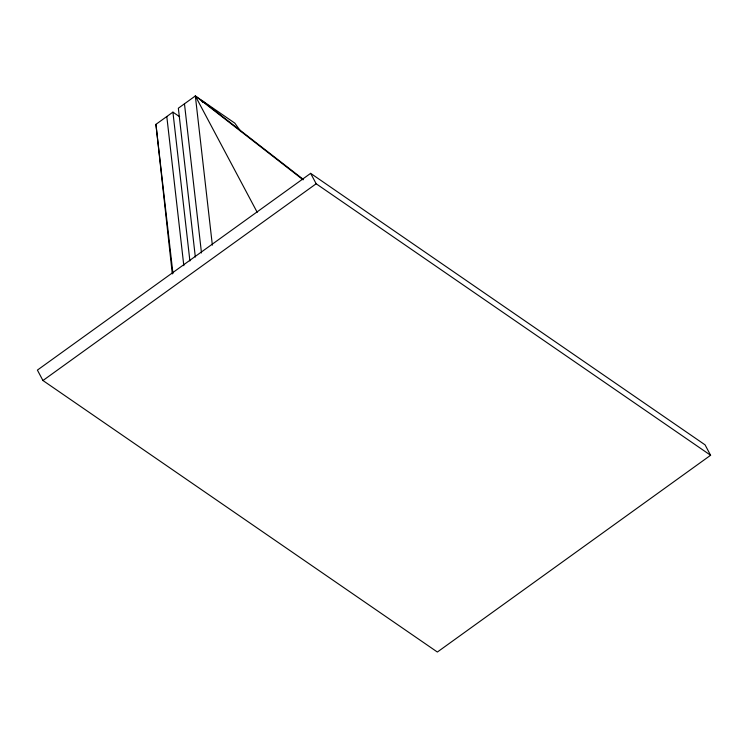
<?xml version="1.0" encoding="UTF-8"?>
<svg xmlns="http://www.w3.org/2000/svg" width="748" height="748" viewBox="0 0 748 748"><rect width="100%" height="100%" fill="white"/><g stroke="black" fill="none" stroke-linecap="round" stroke-linejoin="round"><path stroke-width="1.12" d="M172.311 273.918L155.93 124.355L172.919 112.125L179.651 116.753M240.921 131.62L234.788 123.121L195.34 95.968L178.351 108.208L195.331 257.05M310.635 173.349L37.4 370.101L42.945 380.526L437.365 652.032L710.6 455.27L705.055 444.845L310.635 173.349L316.17 183.765L710.6 455.27M42.945 380.526L316.17 183.765M302.996 179.165L201.651 100.316L202.745 102.373M212.357 245.138L195.34 95.968L303.127 179.838M195.34 95.968L257.209 212.32M184.466 103.804L201.483 252.964M172.919 112.125L189.899 260.968M166.804 116.529L183.821 265.69M155.93 124.355L172.947 273.516"/></g></svg>
